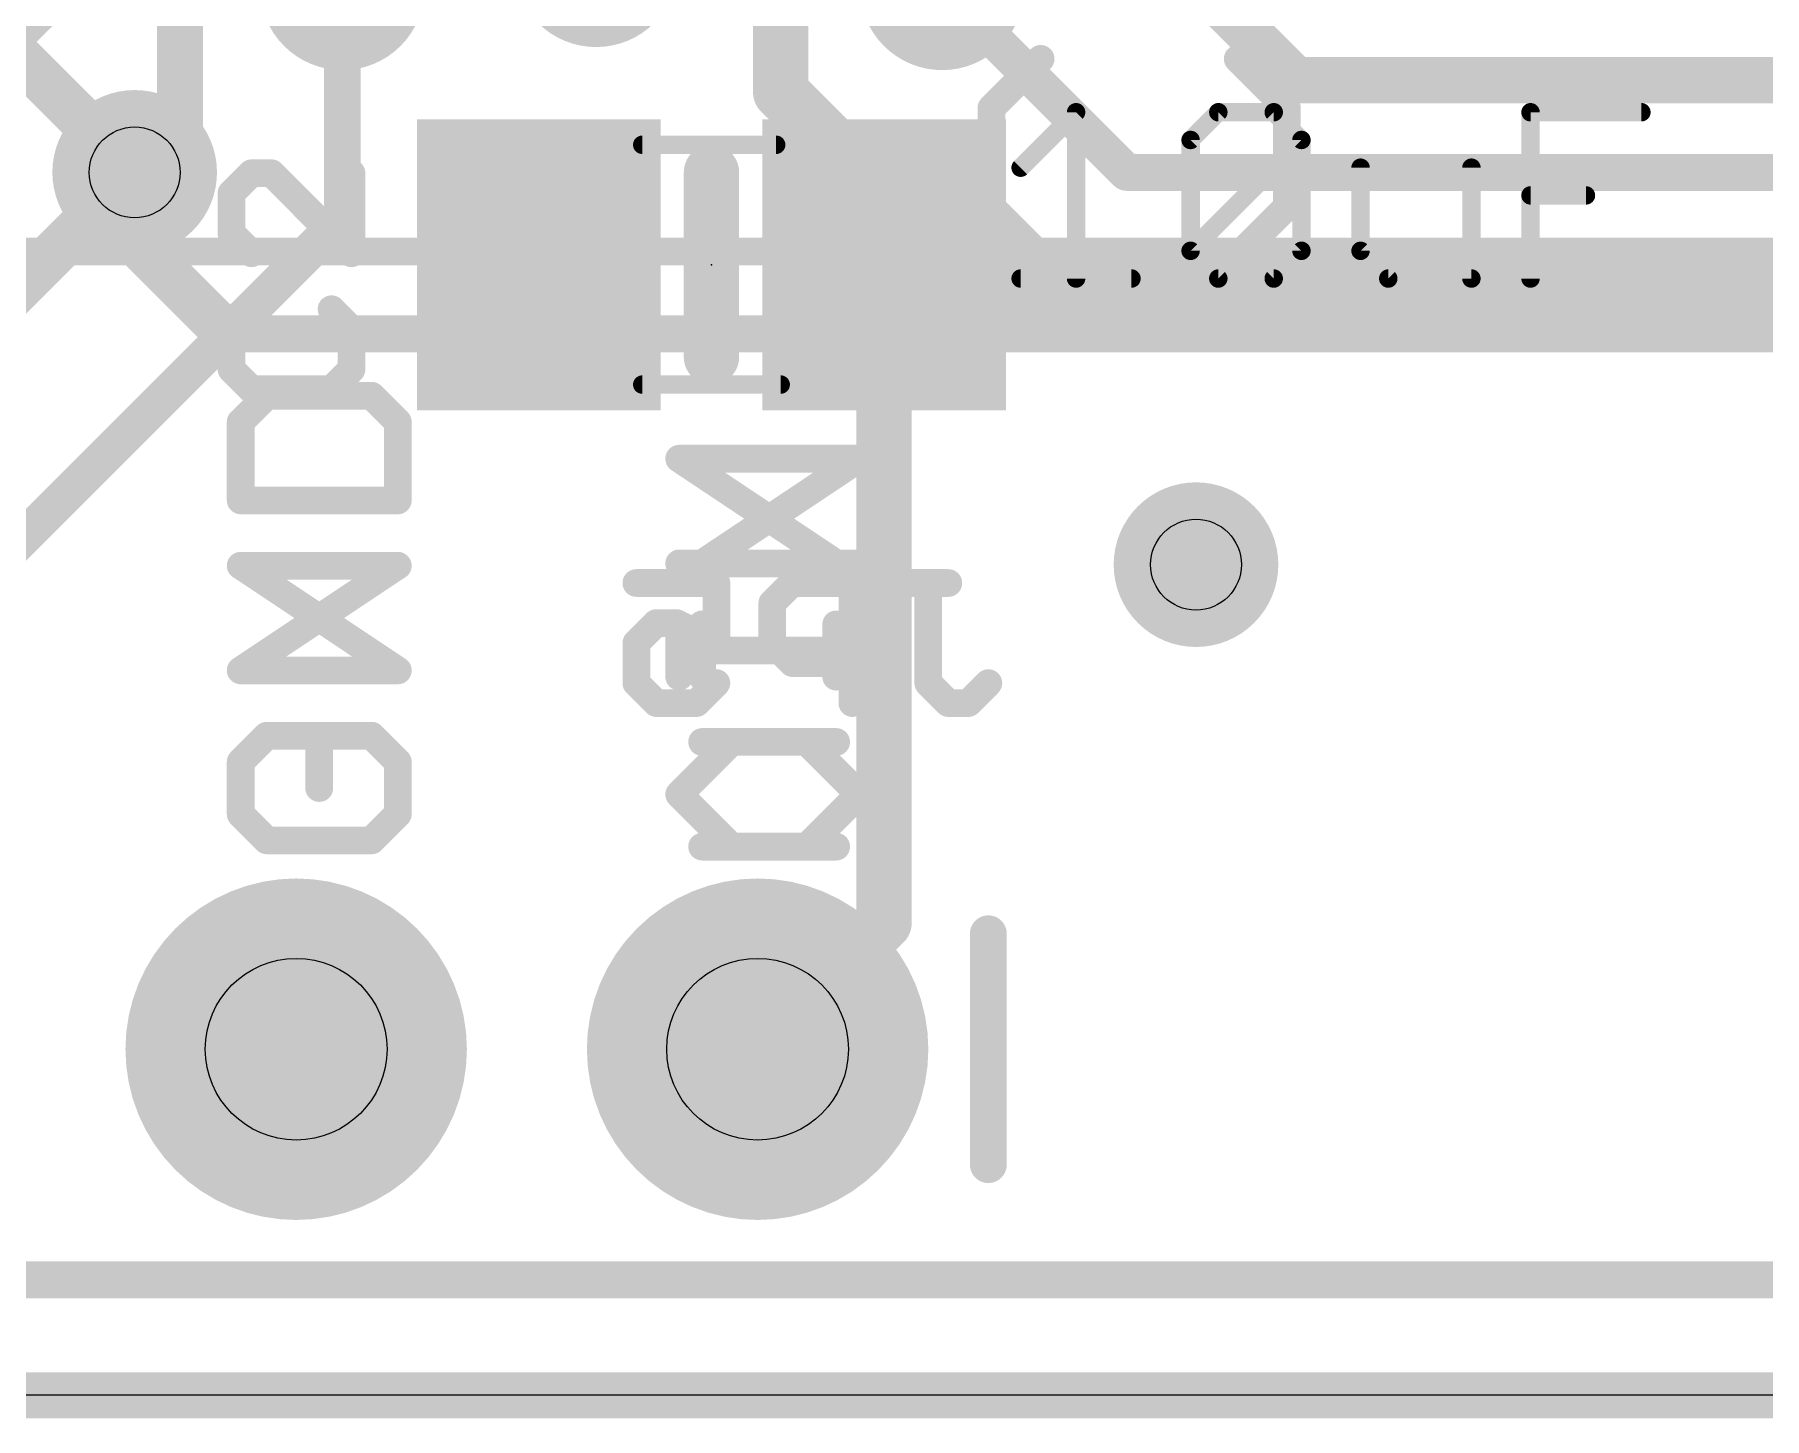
# Model space of a CAD drawing. Extents: x -44.9 to 38.2, y -10.9 to 10.9.
# Drawn here: x 2.37 to 11.89, y -10.92 to -3.31 of the extents above; entities that cross this region are included whole.
import ezdxf

# ---------------------------------------------------------------- set-up
doc = ezdxf.new("R2010")
doc.units = 0
for name, color, linetype in [('1', 12, 'CONTINUOUS'), ('16', 5, 'CONTINUOUS'), ('17', 110, 'CONTINUOUS'), ('18', 110, 'CONTINUOUS'), ('20', 53, 'CONTINUOUS'), ('21', 40, 'CONTINUOUS'), ('22', 6, 'CONTINUOUS'), ('23', 40, 'CONTINUOUS'), ('25', 253, 'CONTINUOUS'), ('26', 253, 'CONTINUOUS'), ('27', 4, 'CONTINUOUS'), ('29', 253, 'CONTINUOUS'), ('30', 253, 'CONTINUOUS'), ('31', 253, 'CONTINUOUS'), ('44', 253, 'CONTINUOUS'), ('51', 253, 'CONTINUOUS'), ('52', 253, 'CONTINUOUS')]:
    doc.layers.add(name, color=color, linetype=linetype)

# ---------------------------------------------------------------- blocks, each defined once
blk = doc.blocks.new('RECT')
blk.add_solid([(-0.5, -0.5), (0.5, -0.5), (-0.5, 0.5), (0.5, 0.5)])
blk = doc.blocks.new('ROUNDP')
at = {"const_width": 0.5}
blk.add_lwpolyline([(0, -0.25, 1), (0, 0.25, 1), (0, -0.25)], format="xyb", dxfattribs=at)
blk = doc.blocks.new('ROUNDV')
at = {"const_width": 0.5}
blk.add_lwpolyline([(0, -0.25, 1), (0, 0.25, 1), (0, -0.25)], format="xyb", dxfattribs=at)

msp = doc.modelspace()

# ---------------------------------------------------------------- linework, layer by layer
at = {"layer": '1'}
for points, const_width in [([(3.171, -1.619), (3.171, -3.814)], 0.254), ([(6.477, -2.032), (6.477, -3.622)], 0.3048), ([(2.671, -2.913), (-0.512, -6.096)], 0.2032), ([(4.064, -3.048), (4.064, -4.318)], 0.2032), ([(7.046, -4.191), (6.477, -3.622)], 0.3048), ([(3.171, -3.814), (2.921, -4.064)], 0.254), ([(7.046, -4.191), (7.046, -4.572)], 0.3048), ([(4.064, -4.318), (1.397, -6.985)], 0.2032), ([(7.173, -4.699), (7.046, -4.572)], 0.3048), ([(7.046, -4.572), (7.046, -8.194)], 0.3048), ([(14.351, -4.699), (7.173, -4.699)], 0.3048), ([(6.35, -8.89), (7.046, -8.194)], 0.3048), ([(-0.635, -10.16), (12.954, -10.16)], 0.2032), ([(38.1, -10.795), (-38.1, -10.795)], 0.254)]:
    msp.add_lwpolyline(points, dxfattribs=dict(at, const_width=const_width))
for points, const_width in [([(6.5309, -3.5681, 1), (6.4231, -3.6759)], 0.1524), ([(6.4008, -3.622, 1), (6.5532, -3.622)], 0.1524), ([(3.2159, -3.8589, 1), (3.1261, -3.7691)], 0.127), ([(3.1075, -3.814, 1), (3.2345, -3.814)], 0.127), ([(2.8761, -4.0191, 1), (2.9659, -4.1089)], 0.127), ([(7.1222, -4.191, 1), (6.9698, -4.191)], 0.1524), ([(6.9921, -4.2449, 1), (7.0999, -4.1371)], 0.1524), ([(4.0132, -4.318, 1), (4.1148, -4.318)], 0.1016), ([(4.0999, -4.3539, 1), (4.0281, -4.2821)], 0.1016), ([(7.0999, -4.5181, 1), (6.9921, -4.6259)], 0.1524), ([(7.1222, -4.572, 1), (6.9698, -4.572)], 0.1524), ([(6.9698, -4.572, 1), (7.1222, -4.572)], 0.1524), ([(7.173, -4.6228, 1), (7.173, -4.7752)], 0.1524), ([(7.1191, -4.7529, 1), (7.2269, -4.6451)], 0.1524), ([(7.0999, -8.2479, 1), (6.9921, -8.1401)], 0.1524), ([(6.9698, -8.194, 1), (7.1222, -8.194)], 0.1524), ([(6.2961, -8.8361, 1), (6.4039, -8.9439)], 0.1524)]:
    msp.add_lwpolyline(points, format="xyb", dxfattribs=dict(at, const_width=const_width))
at = {"layer": '16'}
for points, const_width in [([(9.3122, -3.556), (8.0422, -2.286)], 0.254), ([(1.397, -2.54), (2.921, -4.064)], 0.254), ([(8.382, -4.064), (7.366, -3.048)], 0.2032), ([(23.622, -3.556), (9.3122, -3.556)], 0.254), ([(1.397, -5.588), (2.921, -4.064)], 0.254), ([(2.921, -4.064), (2.921, -4.445)], 0.254), ([(28.067, -4.064), (8.382, -4.064)], 0.2032), ([(3.429, -4.953), (2.921, -4.445)], 0.254), ([(20.32, -4.953), (3.429, -4.953)], 0.2032), ([(38.1, -10.795), (-38.1, -10.795)], 0.254)]:
    msp.add_lwpolyline(points, dxfattribs=dict(at, const_width=const_width))
for points, const_width in [([(9.3122, -3.4925, 1), (9.3122, -3.6195)], 0.127), ([(9.2673, -3.6009, 1), (9.3571, -3.5111)], 0.127), ([(2.9845, -4.064, 1), (2.8575, -4.064)], 0.127), ([(2.9659, -4.1089, 1), (2.8761, -4.0191)], 0.127), ([(2.8761, -4.1089, 1), (2.9659, -4.0191)], 0.127), ([(8.382, -4.0132, 1), (8.382, -4.1148)], 0.1016), ([(8.3461, -4.0999, 1), (8.4179, -4.0281)], 0.1016), ([(2.9659, -4.4001, 1), (2.8761, -4.4899)], 0.127), ([(2.8575, -4.445, 1), (2.9845, -4.445)], 0.127), ([(3.3841, -4.9979, 1), (3.4739, -4.9081)], 0.127), ([(3.429, -4.9022, 1), (3.429, -5.0038)], 0.1016)]:
    msp.add_lwpolyline(points, format="xyb", dxfattribs=dict(at, const_width=const_width))
at = {"layer": '20'}
msp.add_line((35.56, -10.795), (-35.56, -10.795), dxfattribs=at)
at = {"layer": '21'}
for points, const_width in [([(6.096, -5.08), (6.096, -4.064)], 0.3048), ([(3.6485, -5.2933), (3.5045, -5.4374)], 0.1524), ([(4.2247, -5.2933), (3.6485, -5.2933)], 0.1524), ([(4.3688, -5.4374), (4.2247, -5.2933)], 0.1524), ([(3.5045, -5.4374), (3.5045, -5.8695)], 0.1524), ([(4.3688, -5.8695), (4.3688, -5.4374)], 0.1524), ([(6.0445, -6.216), (6.9088, -5.6397)], 0.1524), ([(6.9088, -5.6397), (6.0445, -5.6397)], 0.1524), ([(3.5045, -5.8695), (4.3688, -5.8695)], 0.1524), ([(3.5045, -6.8051), (4.3688, -6.2288)], 0.1524), ([(4.3688, -6.2288), (3.5045, -6.2288)], 0.1524), ([(6.9088, -6.216), (6.0445, -6.216)], 0.1524), ([(6.0445, -6.8396), (6.0445, -6.5515)], 0.1524), ([(6.9088, -6.8396), (6.9088, -6.5515)], 0.1524), ([(6.9088, -6.6956), (6.0445, -6.6956)], 0.1524), ([(4.3688, -6.8051), (3.5045, -6.8051)], 0.1524), ([(3.6485, -7.1644), (3.5045, -7.3084)], 0.1524), ([(4.2247, -7.1644), (3.9366, -7.1644)], 0.1524), ([(3.9366, -7.1644), (3.9366, -7.4525)], 0.1524), ([(4.3688, -7.3084), (4.2247, -7.1644)], 0.1524), ([(6.6207, -7.1989), (6.0445, -7.1989)], 0.1524), ([(6.9088, -7.487), (6.6207, -7.1989)], 0.1524), ([(3.5045, -7.3084), (3.5045, -7.5965)], 0.1524), ([(4.3688, -7.5965), (4.3688, -7.3084)], 0.1524), ([(6.6207, -7.7752), (6.9088, -7.487)], 0.1524), ([(3.5045, -7.5965), (3.6485, -7.7406)], 0.1524), ([(4.2247, -7.7406), (4.3688, -7.5965)], 0.1524), ([(3.6485, -7.7406), (4.2247, -7.7406)], 0.1524), ([(6.0445, -7.7752), (6.6207, -7.7752)], 0.1524)]:
    msp.add_lwpolyline(points, dxfattribs=dict(at, const_width=const_width))
for points, const_width in [([(6.1722, -4.064, 1), (6.0198, -4.064)], 0.1524), ([(6.0198, -5.08, 1), (6.1722, -5.08)], 0.1524), ([(3.6485, -5.2552, 1), (3.6485, -5.3314)], 0.0762), ([(3.6755, -5.3203, 1), (3.6216, -5.2664)], 0.0762), ([(4.2517, -5.2664, 1), (4.1978, -5.3203)], 0.0762), ([(4.2247, -5.3314, 1), (4.2247, -5.2552)], 0.0762), ([(3.4775, -5.4104, 1), (3.5314, -5.4643)], 0.0762), ([(3.5426, -5.4374, 1), (3.4664, -5.4374)], 0.0762), ([(4.4069, -5.4374, 1), (4.3307, -5.4374)], 0.0762), ([(4.3419, -5.4643, 1), (4.3957, -5.4104)], 0.0762), ([(6.0445, -5.6016, 1), (6.0445, -5.6778)], 0.0762), ([(6.9299, -5.6714, 1), (6.8877, -5.608)], 0.0762), ([(6.9088, -5.6778, 1), (6.9088, -5.6016)], 0.0762), ([(3.5045, -5.8314, 1), (3.5045, -5.9076)], 0.0762), ([(4.3688, -5.9076, 1), (4.3688, -5.8314)], 0.0762), ([(3.4664, -5.8695, 1), (3.5426, -5.8695)], 0.0762), ([(4.3307, -5.8695, 1), (4.4069, -5.8695)], 0.0762), ([(3.5045, -6.1907, 1), (3.5045, -6.2669)], 0.0762), ([(4.3899, -6.2605, 1), (4.3477, -6.1971)], 0.0762), ([(4.3688, -6.2669, 1), (4.3688, -6.1907)], 0.0762), ([(6.0233, -6.1843, 1), (6.0656, -6.2477)], 0.0762), ([(6.0445, -6.1779, 1), (6.0445, -6.2541)], 0.0762), ([(6.9088, -6.2541, 1), (6.9088, -6.1779)], 0.0762), ([(6.0826, -6.5515, 1), (6.0064, -6.5515)], 0.0762), ([(6.9469, -6.5515, 1), (6.8707, -6.5515)], 0.0762), ([(6.0445, -6.6575, 1), (6.0445, -6.7337)], 0.0762), ([(6.9088, -6.7337, 1), (6.9088, -6.6575)], 0.0762), ([(3.4833, -6.7734, 1), (3.5256, -6.8368)], 0.0762), ([(3.5045, -6.767, 1), (3.5045, -6.8432)], 0.0762), ([(4.3688, -6.8432, 1), (4.3688, -6.767)], 0.0762), ([(6.0064, -6.8396, 1), (6.0826, -6.8396)], 0.0762), ([(6.8707, -6.8396, 1), (6.9469, -6.8396)], 0.0762), ([(3.6755, -7.1913, 1), (3.6216, -7.1374)], 0.0762), ([(3.9366, -7.1263, 1), (3.9366, -7.2025)], 0.0762), ([(3.9747, -7.1644, 1), (3.8985, -7.1644)], 0.0762), ([(4.2517, -7.1374, 1), (4.1978, -7.1913)], 0.0762), ([(4.2247, -7.2025, 1), (4.2247, -7.1263)], 0.0762), ([(6.0445, -7.1608, 1), (6.0445, -7.237)], 0.0762), ([(6.6476, -7.172, 1), (6.5937, -7.2259)], 0.0762), ([(6.6207, -7.237, 1), (6.6207, -7.1608)], 0.0762), ([(3.5426, -7.3084, 1), (3.4664, -7.3084)], 0.0762), ([(4.4069, -7.3084, 1), (4.3307, -7.3084)], 0.0762), ([(3.4775, -7.2815, 1), (3.5314, -7.3354)], 0.0762), ([(4.3419, -7.3354, 1), (4.3957, -7.2815)], 0.0762), ([(3.8985, -7.4525, 1), (3.9747, -7.4525)], 0.0762), ([(6.9357, -7.514, 1), (6.8819, -7.4601)], 0.0762), ([(6.8819, -7.514, 1), (6.9357, -7.4601)], 0.0762), ([(3.5314, -7.5696, 1), (3.4775, -7.6235)], 0.0762), ([(4.3957, -7.6235, 1), (4.3419, -7.5696)], 0.0762), ([(3.4664, -7.5965, 1), (3.5426, -7.5965)], 0.0762), ([(4.3307, -7.5965, 1), (4.4069, -7.5965)], 0.0762), ([(3.6485, -7.7025, 1), (3.6485, -7.7787)], 0.0762), ([(3.6216, -7.7675, 1), (3.6755, -7.7136)], 0.0762), ([(4.1978, -7.7136, 1), (4.2517, -7.7675)], 0.0762), ([(4.2247, -7.7787, 1), (4.2247, -7.7025)], 0.0762), ([(6.0445, -7.7371, 1), (6.0445, -7.8133)], 0.0762), ([(6.5937, -7.7482, 1), (6.6476, -7.8021)], 0.0762), ([(6.6207, -7.8133, 1), (6.6207, -7.7371)], 0.0762)]:
    msp.add_lwpolyline(points, format="xyb", dxfattribs=dict(at, const_width=const_width))
at = {"layer": '22', "const_width": 0.1524}
for points in [[(-37.5, -4.5), (37.5, -4.5)], [(3.5052, -5.4374), (3.6493, -5.2933)], [(3.6493, -5.2933), (4.2255, -5.2933)], [(4.2255, -5.2933), (4.3695, -5.4374)], [(3.5052, -5.8695), (3.5052, -5.4374)], [(4.3695, -5.4374), (4.3695, -5.8695)], [(6.7825, -6.216), (5.9182, -5.6397)], [(5.9182, -5.6397), (6.7825, -5.6397)], [(4.3695, -5.8695), (3.5052, -5.8695)], [(4.3695, -6.8051), (3.5052, -6.2288)], [(3.5052, -6.2288), (4.3695, -6.2288)], [(5.9182, -6.216), (6.7825, -6.216)], [(5.9182, -6.8396), (5.9182, -6.5515)], [(6.7825, -6.8396), (6.7825, -6.5515)], [(5.9182, -6.6956), (6.7825, -6.6956)], [(3.5052, -6.8051), (4.3695, -6.8051)], [(3.5052, -7.3084), (3.6493, -7.1644)], [(3.6493, -7.1644), (3.9374, -7.1644)], [(3.9374, -7.1644), (3.9374, -7.4525)], [(4.2255, -7.1644), (4.3695, -7.3084)], [(5.9182, -7.487), (6.2063, -7.1989)], [(6.2063, -7.1989), (6.7825, -7.1989)], [(3.5052, -7.5965), (3.5052, -7.3084)], [(4.3695, -7.3084), (4.3695, -7.5965)], [(6.2063, -7.7752), (5.9182, -7.487)], [(3.6493, -7.7406), (3.5052, -7.5965)], [(4.3695, -7.5965), (4.2255, -7.7406)], [(4.2255, -7.7406), (3.6493, -7.7406)], [(6.7825, -7.7752), (6.2063, -7.7752)]]:
    msp.add_lwpolyline(points, dxfattribs=at)
at = {"layer": '22', "const_width": 0.0762}
for points in [[(3.6493, -5.2552, 1), (3.6493, -5.3314)], [(3.6762, -5.3203, 1), (3.6223, -5.2664)], [(4.2524, -5.2664, 1), (4.1985, -5.3203)], [(4.2255, -5.3314, 1), (4.2255, -5.2552)], [(3.5433, -5.4374, 1), (3.4671, -5.4374)], [(3.4783, -5.4104, 1), (3.5321, -5.4643)], [(4.4076, -5.4374, 1), (4.3314, -5.4374)], [(4.3426, -5.4643, 1), (4.3965, -5.4104)], [(5.9393, -5.608, 1), (5.8971, -5.6714)], [(5.9182, -5.6016, 1), (5.9182, -5.6778)], [(6.7825, -5.6778, 1), (6.7825, -5.6016)], [(3.5052, -5.8314, 1), (3.5052, -5.9076)], [(4.3695, -5.9076, 1), (4.3695, -5.8314)], [(3.4671, -5.8695, 1), (3.5433, -5.8695)], [(4.3314, -5.8695, 1), (4.4076, -5.8695)], [(3.5263, -6.1971, 1), (3.4841, -6.2605)], [(3.5052, -6.1907, 1), (3.5052, -6.2669)], [(4.3695, -6.2669, 1), (4.3695, -6.1907)], [(5.9182, -6.1779, 1), (5.9182, -6.2541)], [(6.7614, -6.2477, 1), (6.8037, -6.1843)], [(6.7825, -6.2541, 1), (6.7825, -6.1779)], [(5.9563, -6.5515, 1), (5.8801, -6.5515)], [(6.8206, -6.5515, 1), (6.7444, -6.5515)], [(5.9182, -6.6575, 1), (5.9182, -6.7337)], [(6.7825, -6.7337, 1), (6.7825, -6.6575)], [(3.5052, -6.767, 1), (3.5052, -6.8432)], [(4.3484, -6.8368, 1), (4.3907, -6.7734)], [(4.3695, -6.8432, 1), (4.3695, -6.767)], [(5.8801, -6.8396, 1), (5.9563, -6.8396)], [(6.7444, -6.8396, 1), (6.8206, -6.8396)], [(3.6493, -7.1263, 1), (3.6493, -7.2025)], [(3.6762, -7.1913, 1), (3.6223, -7.1374)], [(3.9755, -7.1644, 1), (3.8993, -7.1644)], [(3.9374, -7.2025, 1), (3.9374, -7.1263)], [(4.2524, -7.1374, 1), (4.1985, -7.1913)], [(6.2063, -7.1608, 1), (6.2063, -7.237)], [(6.2333, -7.2259, 1), (6.1794, -7.172)], [(6.7825, -7.237, 1), (6.7825, -7.1608)], [(3.5433, -7.3084, 1), (3.4671, -7.3084)], [(4.4076, -7.3084, 1), (4.3314, -7.3084)], [(3.4783, -7.2815, 1), (3.5321, -7.3354)], [(4.3426, -7.3354, 1), (4.3965, -7.2815)], [(3.8993, -7.4525, 1), (3.9755, -7.4525)], [(5.9451, -7.4601, 1), (5.8913, -7.514)], [(5.8913, -7.4601, 1), (5.9451, -7.514)], [(3.5321, -7.5696, 1), (3.4783, -7.6235)], [(4.3965, -7.6235, 1), (4.3426, -7.5696)], [(3.4671, -7.5965, 1), (3.5433, -7.5965)], [(4.3314, -7.5965, 1), (4.4076, -7.5965)], [(3.6493, -7.7025, 1), (3.6493, -7.7787)], [(3.6223, -7.7675, 1), (3.6762, -7.7136)], [(4.1985, -7.7136, 1), (4.2524, -7.7675)], [(4.2255, -7.7787, 1), (4.2255, -7.7025)], [(6.2063, -7.7371, 1), (6.2063, -7.8133)], [(6.1794, -7.8021, 1), (6.2333, -7.7482)], [(6.7825, -7.8133, 1), (6.7825, -7.7371)]]:
    msp.add_lwpolyline(points, format="xyb", dxfattribs=at)
at = {"layer": '23'}
msp.add_point((6.096, -4.572), dxfattribs=at)
at = {"layer": '25', "const_width": 0.1524}
for points in [[(7.908, -3.4391), (7.6368, -3.7103)], [(9.2638, -3.7103), (8.9926, -3.4391)], [(7.6368, -3.7103), (7.6368, -4.2526)], [(9.2638, -4.2526), (9.2638, -3.7103)], [(3.564, -4.0687), (3.4538, -4.1789)], [(3.6742, -4.0687), (3.564, -4.0687)], [(4.1148, -4.5094), (3.6742, -4.0687)], [(4.1148, -4.0687), (4.1148, -4.5094)], [(3.4538, -4.1789), (3.4538, -4.3992)], [(7.6368, -4.2526), (7.908, -4.5238)], [(8.9926, -4.5238), (9.2638, -4.2526)], [(3.4538, -4.3992), (3.564, -4.5094)], [(7.908, -4.5238), (8.9926, -4.5238)], [(3.564, -4.8172), (3.4538, -4.9273)], [(4.1148, -4.9273), (4.0046, -4.8172)], [(3.4538, -4.9273), (3.4538, -5.1476)], [(4.1148, -5.1476), (4.1148, -4.9273)], [(3.4538, -5.1476), (3.564, -5.2578)], [(4.0046, -5.2578), (4.1148, -5.1476)], [(3.564, -5.2578), (4.0046, -5.2578)]]:
    msp.add_lwpolyline(points, dxfattribs=at)
at = {"layer": '25', "const_width": 0.0762}
for points in [[(7.9349, -3.4661, 1), (7.881, -3.4122)], [(9.0196, -3.4122, 1), (8.9657, -3.4661)], [(7.6749, -3.7103, 1), (7.5987, -3.7103)], [(7.6099, -3.6834, 1), (7.6638, -3.7372)], [(9.3019, -3.7103, 1), (9.2257, -3.7103)], [(9.2369, -3.7372, 1), (9.2907, -3.6834)], [(3.564, -4.0306, 1), (3.564, -4.1068)], [(3.5909, -4.0957, 1), (3.5371, -4.0418)], [(3.7011, -4.0418, 1), (3.6472, -4.0957)], [(3.6742, -4.1068, 1), (3.6742, -4.0306)], [(4.1529, -4.0687, 1), (4.0767, -4.0687)], [(3.4919, -4.1789, 1), (3.4157, -4.1789)], [(3.4269, -4.152, 1), (3.4808, -4.2058)], [(7.6638, -4.2257, 1), (7.6099, -4.2796)], [(9.2907, -4.2796, 1), (9.2369, -4.2257)], [(7.5987, -4.2526, 1), (7.6749, -4.2526)], [(9.2257, -4.2526, 1), (9.3019, -4.2526)], [(3.4808, -4.3723, 1), (3.4269, -4.4262)], [(3.4157, -4.3992, 1), (3.4919, -4.3992)], [(3.5371, -4.5363, 1), (3.5909, -4.4824)], [(4.0767, -4.5094, 1), (4.1529, -4.5094)], [(4.0879, -4.5363, 1), (4.1417, -4.4824)], [(7.908, -4.4857, 1), (7.908, -4.5619)], [(7.881, -4.5507, 1), (7.9349, -4.4969)], [(8.9657, -4.4969, 1), (9.0196, -4.5507)], [(8.9926, -4.5619, 1), (8.9926, -4.4857)], [(3.5909, -4.8441, 1), (3.5371, -4.7902)], [(4.0316, -4.7902, 1), (3.9777, -4.8441)], [(3.4919, -4.9273, 1), (3.4157, -4.9273)], [(4.1529, -4.9273, 1), (4.0767, -4.9273)], [(3.4269, -4.9004, 1), (3.4808, -4.9543)], [(4.0879, -4.9543, 1), (4.1417, -4.9004)], [(3.4808, -5.1207, 1), (3.4269, -5.1746)], [(3.4157, -5.1476, 1), (3.4919, -5.1476)], [(4.0767, -5.1476, 1), (4.1529, -5.1476)], [(4.1417, -5.1746, 1), (4.0879, -5.1207)], [(3.564, -5.2197, 1), (3.564, -5.2959)], [(3.5371, -5.2847, 1), (3.5909, -5.2309)], [(3.9777, -5.2309, 1), (4.0316, -5.2847)], [(4.0046, -5.2959, 1), (4.0046, -5.2197)]]:
    msp.add_lwpolyline(points, format="xyb", dxfattribs=at)
at = {"layer": '26', "const_width": 0.1524}
for points in [[(5.6825, -6.324), (6.1232, -6.324)], [(6.1232, -6.324), (6.1232, -6.6545)], [(6.5411, -6.324), (6.4309, -6.4342)], [(6.8716, -6.324), (6.5411, -6.324)], [(6.8716, -6.985), (6.8716, -6.324)], [(7.3997, -6.324), (7.1794, -6.324)], [(7.2895, -6.8748), (7.2895, -6.324)], [(6.4309, -6.4342), (6.4309, -6.6545)], [(5.7927, -6.5444), (5.6825, -6.6545)], [(5.9028, -6.5444), (5.7927, -6.5444)], [(6.1232, -6.6545), (5.9028, -6.5444)], [(5.6825, -6.6545), (5.6825, -6.8748)], [(6.4309, -6.6545), (6.5411, -6.7647)], [(6.5411, -6.7647), (6.8716, -6.7647)], [(5.6825, -6.8748), (5.7927, -6.985)], [(6.013, -6.985), (6.1232, -6.8748)], [(7.3997, -6.985), (7.2895, -6.8748)], [(7.62, -6.8748), (7.5098, -6.985)], [(5.7927, -6.985), (6.013, -6.985)], [(7.5098, -6.985), (7.3997, -6.985)]]:
    msp.add_lwpolyline(points, dxfattribs=at)
at = {"layer": '26', "const_width": 0.0762}
for points in [[(5.6825, -6.2859, 1), (5.6825, -6.3621)], [(6.1613, -6.324, 1), (6.0851, -6.324)], [(6.1232, -6.3621, 1), (6.1232, -6.2859)], [(6.5411, -6.2859, 1), (6.5411, -6.3621)], [(6.568, -6.351, 1), (6.5142, -6.2971)], [(6.9097, -6.324, 1), (6.8335, -6.324)], [(6.8716, -6.3621, 1), (6.8716, -6.2859)], [(7.1794, -6.2859, 1), (7.1794, -6.3621)], [(7.3276, -6.324, 1), (7.2514, -6.324)], [(7.3997, -6.3621, 1), (7.3997, -6.2859)], [(6.469, -6.4342, 1), (6.3928, -6.4342)], [(6.404, -6.4073, 1), (6.4579, -6.4611)], [(5.7927, -6.5063, 1), (5.7927, -6.5825)], [(5.8196, -6.5713, 1), (5.7657, -6.5174)], [(5.9199, -6.5103, 1), (5.8858, -6.5784)], [(5.9028, -6.5825, 1), (5.9028, -6.5063)], [(5.7206, -6.6545, 1), (5.6444, -6.6545)], [(5.6556, -6.6276, 1), (5.7095, -6.6815)], [(6.0851, -6.6545, 1), (6.1613, -6.6545)], [(6.1061, -6.6886, 1), (6.1402, -6.6204)], [(6.4579, -6.6276, 1), (6.404, -6.6815)], [(6.3928, -6.6545, 1), (6.469, -6.6545)], [(6.5411, -6.7266, 1), (6.5411, -6.8028)], [(6.5142, -6.7916, 1), (6.568, -6.7377)], [(6.8716, -6.8028, 1), (6.8716, -6.7266)], [(5.7095, -6.8479, 1), (5.6556, -6.9018)], [(5.6444, -6.8748, 1), (5.7206, -6.8748)], [(6.1501, -6.9018, 1), (6.0962, -6.8479)], [(7.3165, -6.8479, 1), (7.2626, -6.9018)], [(7.2514, -6.8748, 1), (7.3276, -6.8748)], [(7.6469, -6.9018, 1), (7.5931, -6.8479)], [(5.7927, -6.9469, 1), (5.7927, -7.0231)], [(5.7657, -7.0119, 1), (5.8196, -6.9581)], [(5.9861, -6.9581, 1), (6.04, -7.0119)], [(6.013, -7.0231, 1), (6.013, -6.9469)], [(6.8335, -6.985, 1), (6.9097, -6.985)], [(7.3997, -6.9469, 1), (7.3997, -7.0231)], [(7.3727, -7.0119, 1), (7.4266, -6.9581)], [(7.4829, -6.9581, 1), (7.5368, -7.0119)], [(7.5098, -7.0231, 1), (7.5098, -6.9469)]]:
    msp.add_lwpolyline(points, format="xyb", dxfattribs=at)
at = {"layer": '27', "const_width": 0.1016}
for points in [[(7.7978, -4.0381), (8.1029, -3.733)], [(8.1029, -3.733), (8.1029, -4.6482)], [(8.7333, -3.8856), (8.8858, -3.733)], [(8.8858, -3.733), (9.1909, -3.733)], [(9.1909, -3.733), (9.3434, -3.8856)], [(10.6044, -4.6482), (10.6044, -3.733)], [(10.6044, -3.733), (11.2145, -3.733)], [(8.7333, -4.4957), (8.7333, -3.8856)], [(8.7333, -4.4957), (9.3434, -3.8856)], [(9.3434, -3.8856), (9.3434, -4.4957)], [(9.6688, -4.0381), (9.6688, -4.4957)], [(10.279, -4.6482), (10.279, -4.0381)], [(10.6044, -4.1906), (10.9094, -4.1906)], [(8.8858, -4.6482), (8.7333, -4.4957)], [(9.3434, -4.4957), (9.1909, -4.6482)], [(9.6688, -4.4957), (9.8214, -4.6482)], [(7.7978, -4.6482), (8.4079, -4.6482)], [(9.1909, -4.6482), (8.8858, -4.6482)], [(9.8214, -4.6482), (10.279, -4.6482)]]:
    msp.add_lwpolyline(points, dxfattribs=at)
at = {"layer": '27', "const_width": 0.0508}
for points in [[(8.1283, -3.733, 1), (8.0775, -3.733)], [(8.1208, -3.751, 1), (8.0849, -3.7151)], [(8.8858, -3.7076, 1), (8.8858, -3.7584)], [(8.9038, -3.751, 1), (8.8679, -3.7151)], [(9.2089, -3.7151, 1), (9.1729, -3.751)], [(9.1909, -3.7584, 1), (9.1909, -3.7076)], [(10.6298, -3.733, 1), (10.579, -3.733)], [(10.6044, -3.7076, 1), (10.6044, -3.7584)], [(11.2145, -3.7584, 1), (11.2145, -3.7076)], [(8.7587, -3.8856, 1), (8.7079, -3.8856)], [(8.7154, -3.8676, 1), (8.7513, -3.9035)], [(9.3688, -3.8856, 1), (9.318, -3.8856)], [(9.3614, -3.9035, 1), (9.3255, -3.8676)], [(9.3255, -3.9035, 1), (9.3614, -3.8676)], [(7.7798, -4.0201, 1), (7.8158, -4.056)], [(9.6942, -4.0381, 1), (9.6434, -4.0381)], [(10.3044, -4.0381, 1), (10.2536, -4.0381)], [(10.6044, -4.1652, 1), (10.6044, -4.216)], [(10.9094, -4.216, 1), (10.9094, -4.1652)], [(8.7079, -4.4957, 1), (8.7587, -4.4957)], [(8.7513, -4.4777, 1), (8.7154, -4.5136)], [(8.7154, -4.4777, 1), (8.7513, -4.5136)], [(9.318, -4.4957, 1), (9.3688, -4.4957)], [(9.3614, -4.5136, 1), (9.3255, -4.4777)], [(9.6434, -4.4957, 1), (9.6942, -4.4957)], [(9.6868, -4.4777, 1), (9.6509, -4.5136)], [(7.7978, -4.6228, 1), (7.7978, -4.6736)], [(8.0775, -4.6482, 1), (8.1283, -4.6482)], [(8.4079, -4.6736, 1), (8.4079, -4.6228)], [(8.8858, -4.6228, 1), (8.8858, -4.6736)], [(8.8679, -4.6662, 1), (8.9038, -4.6302)], [(9.1729, -4.6302, 1), (9.2089, -4.6662)], [(9.1909, -4.6736, 1), (9.1909, -4.6228)], [(9.8214, -4.6228, 1), (9.8214, -4.6736)], [(9.8034, -4.6662, 1), (9.8393, -4.6302)], [(10.2536, -4.6482, 1), (10.3044, -4.6482)], [(10.279, -4.6736, 1), (10.279, -4.6228)], [(10.579, -4.6482, 1), (10.6298, -4.6482)]]:
    msp.add_lwpolyline(points, format="xyb", dxfattribs=at)
at = {"layer": '44'}
for centre, radius in [((2.921, -4.064), 0.25), ((8.763, -6.223), 0.25), ((3.81, -8.89), 0.5), ((6.35, -8.89), 0.5)]:
    msp.add_circle(centre, radius, dxfattribs=at)
at = {"layer": '51', "const_width": 0.1016}
for points in [[(6.452, -3.912), (5.715, -3.912)], [(6.477, -5.232), (5.715, -5.232)]]:
    msp.add_lwpolyline(points, dxfattribs=at)
at = {"layer": '51', "const_width": 0.0508}
for points in [[(5.715, -3.8866, 1), (5.715, -3.9374)], [(6.452, -3.9374, 1), (6.452, -3.8866)], [(5.715, -5.2066, 1), (5.715, -5.2574)], [(6.477, -5.2574, 1), (6.477, -5.2066)]]:
    msp.add_lwpolyline(points, format="xyb", dxfattribs=at)
at = {"layer": '52', "const_width": 0.2032}
msp.add_lwpolyline([(7.62, -8.255), (7.62, -9.525)], dxfattribs=at)
at = {"layer": '52', "const_width": 0.1016}
for points in [[(7.6708, -8.255, 1), (7.5692, -8.255)], [(7.5692, -9.525, 1), (7.6708, -9.525)]]:
    msp.add_lwpolyline(points, format="xyb", dxfattribs=at)

# ---------------------------------------------------------------- block references
at = {"layer": '1', "xscale": 1.24, "yscale": 1.5, "rotation": 180}
for p in [(5.146, -4.572), (7.046, -4.572)]:
    msp.add_blockref('RECT', p, dxfattribs=at)
at = {"layer": '17', "xscale": 1.778, "yscale": 1.778, "rotation": 90}
for p in [(3.81, -8.89), (3.81, -8.89), (6.35, -8.89), (6.35, -8.89)]:
    msp.add_blockref('ROUNDP', p, dxfattribs=at)
at = {"layer": '18', "xscale": 0.9064, "yscale": 0.9064}
for p in [(5.461, -2.921), (5.461, -2.921), (4.064, -3.048), (4.064, -3.048), (7.366, -3.048), (7.366, -3.048), (2.921, -4.064), (2.921, -4.064), (8.763, -6.223), (8.763, -6.223)]:
    msp.add_blockref('ROUNDV', p, dxfattribs=at)
at = {"layer": '29'}
for name, p, xscale, yscale, rotation in [('RECT', (5.146, -4.572), 1.3416, 1.6016, 180), ('RECT', (7.046, -4.572), 1.3416, 1.6016, 180), ('ROUNDP', (3.81, -8.89), 1.8796, 1.8796, 90), ('ROUNDP', (6.35, -8.89), 1.8796, 1.8796, 90)]:
    msp.add_blockref(name, p, dxfattribs=dict(at, xscale=xscale, yscale=yscale, rotation=rotation))
at = {"layer": '30', "xscale": 1.8796, "yscale": 1.8796, "rotation": 90}
for p in [(3.81, -8.89), (6.35, -8.89)]:
    msp.add_blockref('ROUNDP', p, dxfattribs=at)
at = {"layer": '31', "xscale": 1.24, "yscale": 1.5, "rotation": 180}
for p in [(5.146, -4.572), (7.046, -4.572)]:
    msp.add_blockref('RECT', p, dxfattribs=at)
at = {"layer": '51', "xscale": 0.7501, "yscale": 1.4501, "rotation": 180}
for p in [(5.3654, -4.5732), (6.8132, -4.5732)]:
    msp.add_blockref('RECT', p, dxfattribs=at)
at = {"layer": '52', "xscale": 0.508, "yscale": 0.508, "rotation": 180}
for p in [(3.81, -8.89), (6.35, -8.89)]:
    msp.add_blockref('RECT', p, dxfattribs=at)

doc.saveas('drawing.dxf')
